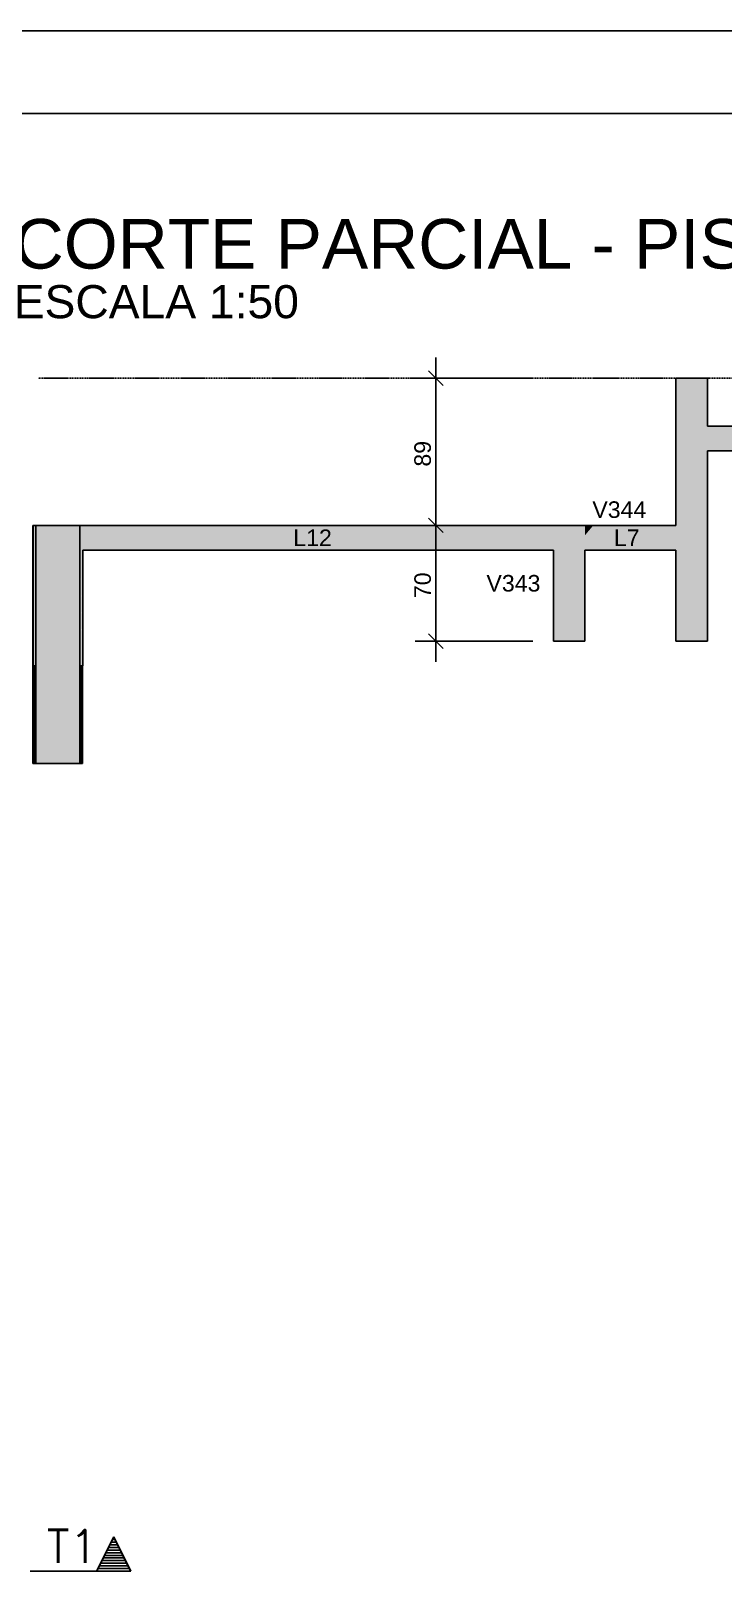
# Model space of a CAD drawing. Extents: x 37185 to 43130, y -8135 to -3930.
# Drawn here: x 40636 to 41055, y -4862 to -3930 of the extents above; entities that cross this region are included whole.
import ezdxf

# ---------------------------------------------------------------- set-up
doc = ezdxf.new("R2010")
doc.units = 0
doc.header["$MEASUREMENT"] = 0
doc.linetypes.add('ESTILO_TQS_0001', pattern=[1, 0.7, -0.3])
doc.layers.get('0').update_dxf_attribs({"linetype": 'CONTINUOUS'})
for name, color, linetype in [('221', 11, 'CONTINUOUS'), ('32', 7, 'CONTINUOUS'), ('35', 7, 'CONTINUOUS'), ('48', 4, 'CONTINUOUS'), ('52', 3, 'CONTINUOUS'), ('55', 12, 'CONTINUOUS'), ('68', 4, 'CONTINUOUS'), ('74', 2, 'CONTINUOUS'), ('75', 9, 'CONTINUOUS'), ('79', 12, 'CONTINUOUS'), ('95', 7, 'CONTINUOUS'), ('96', 252, 'CONTINUOUS')]:
    doc.layers.add(name, color=color, linetype=linetype)
doc.styles.get("Standard").update_dxf_attribs({"font": 'ROMANS.SHX'})
doc.styles.add('TQS_ARIAL', font='arial.ttf')

# ---------------------------------------------------------------- blocks, each defined once
blk = doc.blocks.new('_CORTEA')
for p, q in [((-1.215955, 0), (-1.008539, 0.414832)), ((-1.213134, 0.001738), (-1.008539, 0.41093)), ((-1.022543, 0.382922), (-0.994535, 0.382922)), ((-1.008539, 0.414832), (-0.801992, 0.001738)), ((-1.008539, 0.410929), (-0.803943, 0.001739)), ((-1.11827, 0.191461), (-0.898806, 0.191461)), ((-1.102411, 0.223182), (-0.91476, 0.223369)), ((-1.086361, 0.255281), (-0.930716, 0.255281)), ((-1.070407, 0.287191), (-0.946671, 0.287191)), ((-1.054453, 0.319101), (-0.962626, 0.319101)), ((-1.038497, 0.351012), (-0.978581, 0.351012)), ((0, 0), (-1.215955, 0)), ((-1.213134, 0.001739), (0, 0.001739)), ((-1.198048, 0.03191), (-0.819029, 0.03191)), ((-1.182092, 0.06382), (-0.834984, 0.06382)), ((-1.166137, 0.09573), (-0.85094, 0.09573)), ((-1.150182, 0.12764), (-0.866895, 0.12764)), ((-1.134225, 0.159551), (-0.882851, 0.159551))]:
    blk.add_line(p, q)
at = {"layer": '79'}
blk.add_lwpolyline([(-1.213134, 0.001739), (-1.008539, 0.410929), (-0.803943, 0.001739), (-1.213134, 0.001739)], dxfattribs=at)
blk = doc.blocks.new('CTR_PARC')
at = {"layer": '221', "color": 12, "xscale": -50, "yscale": 50}
blk.add_blockref('_CORTEA', (50848.15, -4050.6), dxfattribs=at)
at = {"layer": '221', "color": 12}
blk.add_text('T1', height=20, dxfattribs=at).set_placement((50858.15, -4045.6))

msp = doc.modelspace()

# ---------------------------------------------------------------- linework, layer by layer
at = {"layer": '48', "linetype": 'Continuous'}
for p, q in [((40637.78684, -4229.32001), (40637.78684, -4373.22481)), ((40637.84064, -4229.32001), (40637.78684, -4229.32001)), ((40639.54724, -4229.32001), (40639.51149, -4229.32001)), ((40666.06219, -4229.32001), (40666.02649, -4229.32001)), ((40638.69144, -4373.22481), (40638.69144, -4314.32001)), ((40638.69144, -4314.32001), (40638.69144, -4373.22481)), ((40639.54724, -4336.09751), (40639.54724, -4314.32001)), ((40666.88224, -4373.22481), (40666.88224, -4314.32001)), ((40666.88224, -4314.32001), (40666.88224, -4373.22481)), ((40667.78684, -4373.22481), (40667.78684, -4314.32001)), ((40639.54724, -4373.22481), (40639.54724, -4336.09751)), ((40637.78684, -4373.22481), (40638.69144, -4373.22481)), ((40638.69144, -4373.22481), (40639.54724, -4373.22481)), ((40641.29619, -4373.22481), (40641.29619, -4373.22481)), ((40641.29619, -4373.22481), (40641.29619, -4373.22481)), ((40666.02649, -4373.22481), (40666.88224, -4373.22481)), ((40666.88224, -4373.22481), (40667.78684, -4373.22481))]:
    msp.add_line(p, q, dxfattribs=at)
at = {"layer": '52', "linetype": 'Continuous'}
for points in [[(41045.34194, -4140.32001), (41039.43639, -4140.32001), (41026.34194, -4140.32001)], [(41026.34194, -4140.32001), (41026.34194, -4189.74026), (41026.34194, -4229.32001)], [(41045.34194, -4169.32001), (41045.34194, -4140.32001)], [(41345.34029, -4169.32001), (41339.43469, -4169.32001), (41326.34029, -4169.32001), (41239.00054, -4169.32001), (41045.34194, -4169.32001)], [(41045.34194, -4299.32001), (41045.34194, -4249.89971), (41045.34194, -4208.14386), (41045.34194, -4184.32001)], [(41045.34194, -4184.32001), (41165.20604, -4184.32001), (41252.54579, -4184.32001), (41326.34029, -4184.32001)], [(40639.51149, -4229.32001), (40638.92864, -4229.32001), (40638.73229, -4229.32001), (40638.69144, -4229.32001), (40638.04364, -4229.32001), (40637.84064, -4229.32001)], [(40637.84064, -4229.32001), (40637.84064, -4242.98186), (40637.84064, -4314.32001)], [(40639.51149, -4314.32001), (40639.51149, -4299.08381), (40639.51149, -4244.55621), (40639.51149, -4229.32001)], [(40639.54724, -4229.32001), (40639.54724, -4245.49021), (40639.54724, -4314.32001), (40639.54724, -4373.22481)], [(40666.02649, -4229.32001), (40664.27754, -4229.32001), (40663.39344, -4229.32001), (40660.28684, -4229.32001), (40658.52709, -4229.32001), (40655.39159, -4229.32001), (40652.78684, -4229.32001), (40650.18214, -4229.32001), (40647.04659, -4229.32001), (40645.28684, -4229.32001), (40642.18024, -4229.32001), (40641.29619, -4229.32001), (40639.54724, -4229.32001)], [(40666.02649, -4373.22481), (40666.02649, -4314.32001), (40666.02649, -4298.14981), (40666.02649, -4229.32001)], [(41026.34194, -4229.32001), (40976.44929, -4229.32001), (40971.34064, -4229.32001), (40952.34064, -4229.32001), (40835.45449, -4229.32001), (40667.84064, -4229.32001), (40667.78684, -4229.32001), (40667.73309, -4229.32001), (40666.88224, -4229.32001), (40666.84144, -4229.32001), (40666.64504, -4229.32001), (40666.06219, -4229.32001)], [(40666.06219, -4229.32001), (40666.06219, -4299.08381), (40666.06219, -4314.32001)], [(40667.84064, -4314.32001), (40667.84064, -4300.65811), (40667.84064, -4244.32001)], [(40667.84064, -4244.32001), (40675.72689, -4244.32001), (40760.25194, -4244.32001), (40846.28009, -4244.32001), (40952.34064, -4244.32001)], [(40952.34064, -4244.32001), (40952.34064, -4299.32001)], [(40971.34064, -4299.32001), (40971.34064, -4277.56266), (40971.34064, -4271.06086), (40971.34064, -4244.32001)], [(40971.34064, -4244.32001), (40988.43609, -4244.32001), (40993.54479, -4244.32001), (41026.34194, -4244.32001)], [(41026.34194, -4244.32001), (41026.34194, -4299.32001)], [(40952.34064, -4299.32001), (40963.67029, -4299.32001), (40969.57584, -4299.32001), (40971.34064, -4299.32001)], [(41026.34194, -4299.32001), (41034.44669, -4299.32001), (41040.35224, -4299.32001), (41045.34194, -4299.32001)], [(40637.84064, -4314.32001), (40638.02344, -4314.32001), (40638.04364, -4314.32001), (40638.69144, -4314.32001), (40638.73229, -4314.32001), (40638.91529, -4314.32001), (40638.92864, -4314.32001), (40639.04859, -4314.32001), (40639.37269, -4314.32001), (40639.51149, -4314.32001)], [(40666.06219, -4314.32001), (40666.25029, -4314.32001), (40666.64504, -4314.32001), (40666.67299, -4314.32001), (40666.84144, -4314.32001), (40666.88224, -4314.32001), (40667.11884, -4314.32001), (40667.73309, -4314.32001), (40667.75039, -4314.32001), (40667.78684, -4314.32001), (40667.84064, -4314.32001)], [(40639.54724, -4373.22481), (40640.19364, -4373.22481), (40641.29619, -4373.22481), (40641.60459, -4373.22481), (40643.33544, -4373.22481), (40645.28684, -4373.22481), (40645.66739, -4373.22481), (40649.24009, -4373.22481), (40650.18214, -4373.22481), (40655.39159, -4373.22481), (40655.95464, -4373.22481), (40660.28684, -4373.22481), (40664.27754, -4373.22481), (40666.02649, -4373.22481)]]:
    msp.add_lwpolyline(points, dxfattribs=at)
at = {"layer": '68', "linetype": 'ESTILO_TQS_0001'}
msp.add_lwpolyline([(42979.94304, -4140.32001), (40640.92559, -4140.32001)], dxfattribs=at)
at = {"layer": '75', "linetype": 'Continuous'}
for p, q in [((40881.24824, -4127.82001), (40881.24824, -4241.82001)), ((40939.15769, -4140.32001), (40868.74824, -4140.32001)), ((40876.82884, -4135.90056), (40885.66764, -4144.73941)), ((40951.65769, -4140.32001), (40951.65769, -4140.32001)), ((41045.34194, -4140.32001), (41045.34194, -4140.32001)), ((40881.24824, -4216.82001), (40881.24824, -4311.82001)), ((40876.82884, -4224.90056), (40885.66764, -4233.73941)), ((40876.82884, -4224.90056), (40885.66764, -4233.73941)), ((40939.84064, -4229.32001), (40868.74824, -4229.32001)), ((40939.84064, -4229.32001), (40868.74824, -4229.32001)), ((40952.34064, -4229.32001), (40952.34064, -4229.32001)), ((40952.34064, -4229.32001), (40952.34064, -4229.32001)), ((40939.84064, -4299.32001), (40868.74824, -4299.32001)), ((40876.82884, -4294.90056), (40885.66764, -4303.73941)), ((40952.34064, -4299.32001), (40952.34064, -4299.32001))]:
    msp.add_line(p, q, dxfattribs=at)
at = {"layer": '95', "linetype": 'Continuous'}
for p, q in [((37184.54454, -3930.36966), (43129.54464, -3930.36966)), ((37309.54454, -3980.36966), (43079.54464, -3980.36966))]:
    msp.add_line(p, q, dxfattribs=at)
at = {"layer": '96', "linetype": 'Continuous'}
for points in [[(41039.43639, -4140.32001), (41026.34194, -4140.32001), (41026.34194, -4189.74026)], [(41039.43639, -4140.32001), (41026.34194, -4189.74026), (41039.43639, -4140.32001)], [(41039.43639, -4140.32001), (41026.34194, -4189.74026), (41026.34194, -4231.49616)], [(41039.43639, -4140.32001), (41026.34194, -4231.49616), (41039.43639, -4140.32001)], [(41039.43639, -4140.32001), (41026.34194, -4231.49616), (41026.34194, -4299.32001)], [(41039.43639, -4140.32001), (41026.34194, -4299.32001), (41039.43639, -4140.32001)], [(41039.43639, -4140.32001), (41026.34194, -4299.32001), (41034.44669, -4299.32001)], [(41039.43639, -4140.32001), (41034.44669, -4299.32001), (41039.43639, -4140.32001)], [(41039.43639, -4140.32001), (41034.44669, -4299.32001), (41040.35224, -4299.32001)], [(41039.43639, -4140.32001), (41040.35224, -4299.32001), (41039.43639, -4140.32001)], [(41039.43639, -4140.32001), (41040.35224, -4299.32001), (41045.34194, -4299.32001)], [(41039.43639, -4140.32001), (41045.34194, -4299.32001), (41039.43639, -4140.32001)], [(41039.43639, -4140.32001), (41045.34194, -4299.32001), (41045.34194, -4249.89971)], [(41039.43639, -4140.32001), (41045.34194, -4249.89971), (41039.43639, -4140.32001)], [(41039.43639, -4140.32001), (41045.34194, -4249.89971), (41045.34194, -4208.14386)], [(41039.43639, -4140.32001), (41045.34194, -4208.14386), (41039.43639, -4140.32001)], [(41039.43639, -4140.32001), (41045.34194, -4208.14386), (41045.34194, -4140.32001)], [(41039.43639, -4140.32001), (41045.34194, -4140.32001), (41039.43639, -4140.32001)], [(41239.00054, -4169.32001), (41045.34194, -4169.32001), (41045.34194, -4173.98231)], [(41239.00054, -4169.32001), (41045.34194, -4173.98231), (41239.00054, -4169.32001)], [(41239.00054, -4169.32001), (41045.34194, -4173.98231), (41045.34194, -4177.92151)], [(41239.00054, -4169.32001), (41045.34194, -4177.92151), (41239.00054, -4169.32001)], [(41239.00054, -4169.32001), (41045.34194, -4177.92151), (41045.34194, -4184.32001)], [(41239.00054, -4169.32001), (41045.34194, -4184.32001), (41239.00054, -4169.32001)], [(41239.00054, -4169.32001), (41045.34194, -4184.32001), (41165.20604, -4184.32001)], [(40638.04364, -4229.32001), (40637.84064, -4229.32001), (40637.84064, -4242.98186)], [(40638.04364, -4229.32001), (40637.84064, -4242.98186), (40638.04364, -4229.32001)], [(40638.04364, -4229.32001), (40637.84064, -4242.98186), (40637.84064, -4314.32001)], [(40638.04364, -4229.32001), (40637.84064, -4314.32001), (40638.04364, -4229.32001)], [(40638.04364, -4229.32001), (40637.84064, -4314.32001), (40638.04364, -4314.32001)], [(40638.04364, -4229.32001), (40638.04364, -4314.32001), (40638.04364, -4229.32001)], [(40638.04364, -4229.32001), (40638.04364, -4314.32001), (40638.92864, -4314.32001)], [(40638.04364, -4229.32001), (40638.92864, -4314.32001), (40638.04364, -4229.32001)], [(40638.04364, -4229.32001), (40638.92864, -4314.32001), (40639.04859, -4314.32001)], [(40638.04364, -4229.32001), (40639.04859, -4314.32001), (40638.04364, -4229.32001)], [(40638.04364, -4229.32001), (40639.04859, -4314.32001), (40639.51149, -4314.32001)], [(40638.04364, -4229.32001), (40639.51149, -4314.32001), (40638.04364, -4229.32001)], [(40638.04364, -4229.32001), (40639.51149, -4314.32001), (40639.51149, -4299.08381)], [(40638.04364, -4229.32001), (40639.51149, -4299.08381), (40638.04364, -4229.32001)], [(40638.04364, -4229.32001), (40639.51149, -4299.08381), (40639.51149, -4229.32001)], [(40638.04364, -4229.32001), (40639.51149, -4229.32001), (40638.04364, -4229.32001)], [(40639.54724, -4229.32001), (40639.54724, -4373.22481), (40640.19364, -4373.22481)], [(40639.54724, -4229.32001), (40640.19364, -4373.22481), (40639.54724, -4229.32001)], [(40639.54724, -4229.32001), (40640.19364, -4373.22481), (40641.60459, -4373.22481)], [(40639.54724, -4229.32001), (40641.60459, -4373.22481), (40639.54724, -4229.32001)], [(40639.54724, -4229.32001), (40641.60459, -4373.22481), (40643.33544, -4373.22481)], [(40639.54724, -4229.32001), (40643.33544, -4373.22481), (40639.54724, -4229.32001)], [(40639.54724, -4229.32001), (40643.33544, -4373.22481), (40645.66739, -4373.22481)], [(40639.54724, -4229.32001), (40645.66739, -4373.22481), (40639.54724, -4229.32001)], [(40639.54724, -4229.32001), (40645.66739, -4373.22481), (40649.24009, -4373.22481)], [(40639.54724, -4229.32001), (40649.24009, -4373.22481), (40639.54724, -4229.32001)], [(40639.54724, -4229.32001), (40649.24009, -4373.22481), (40655.95464, -4373.22481)], [(40639.54724, -4229.32001), (40655.95464, -4373.22481), (40639.54724, -4229.32001)], [(40639.54724, -4229.32001), (40655.95464, -4373.22481), (40666.02649, -4373.22481)], [(40639.54724, -4229.32001), (40666.02649, -4373.22481), (40639.54724, -4229.32001)], [(40639.54724, -4229.32001), (40666.02649, -4373.22481), (40666.02649, -4229.32001)], [(40639.54724, -4229.32001), (40666.02649, -4229.32001), (40639.54724, -4229.32001)], [(40666.06219, -4229.32001), (40666.06219, -4314.32001), (40666.64504, -4314.32001)], [(40666.06219, -4229.32001), (40666.64504, -4314.32001), (40666.06219, -4229.32001)], [(40666.06219, -4229.32001), (40666.64504, -4314.32001), (40666.64504, -4314.32001)], [(40666.06219, -4229.32001), (40666.64504, -4314.32001), (40666.06219, -4229.32001)], [(40666.06219, -4229.32001), (40666.67299, -4314.32001), (40667.73309, -4314.32001)], [(40666.06219, -4229.32001), (40667.73309, -4314.32001), (40666.06219, -4229.32001)], [(40666.06219, -4229.32001), (40667.73309, -4314.32001), (40667.73309, -4314.32001)], [(40666.06219, -4229.32001), (40667.73309, -4314.32001), (40666.06219, -4229.32001)], [(40666.06219, -4229.32001), (40667.75039, -4314.32001), (40667.84064, -4314.32001)], [(40666.06219, -4229.32001), (40667.84064, -4314.32001), (40666.06219, -4229.32001)], [(40666.06219, -4229.32001), (40667.84064, -4314.32001), (40667.84064, -4300.65811)], [(40666.06219, -4229.32001), (40667.84064, -4300.65811), (40666.06219, -4229.32001)], [(40666.06219, -4229.32001), (40667.84064, -4300.65811), (40667.84064, -4229.32001)], [(40666.06219, -4229.32001), (40667.84064, -4229.32001), (40666.06219, -4229.32001)], [(40835.45449, -4229.32001), (40667.84064, -4229.32001), (40667.84064, -4231.69831)], [(40835.45449, -4229.32001), (40667.84064, -4231.69831), (40835.45449, -4229.32001)], [(40835.45449, -4229.32001), (40667.84064, -4231.69831), (40667.84064, -4244.32001)], [(40835.45449, -4229.32001), (40667.84064, -4244.32001), (40835.45449, -4229.32001)], [(40835.45449, -4229.32001), (40667.84064, -4244.32001), (40675.72689, -4244.32001)], [(40835.45449, -4229.32001), (40675.72689, -4244.32001), (40835.45449, -4229.32001)], [(40835.45449, -4229.32001), (40675.72689, -4244.32001), (40760.25194, -4244.32001)], [(40835.45449, -4229.32001), (40760.25194, -4244.32001), (40835.45449, -4229.32001)], [(40835.45449, -4229.32001), (40760.25194, -4244.32001), (40846.28009, -4244.32001)], [(40835.45449, -4229.32001), (40846.28009, -4244.32001), (40835.45449, -4229.32001)], [(40835.45449, -4229.32001), (40846.28009, -4244.32001), (40952.34064, -4244.32001)], [(40835.45449, -4229.32001), (40952.34064, -4244.32001), (40835.45449, -4229.32001)], [(40835.45449, -4229.32001), (40952.34064, -4244.32001), (40952.34064, -4239.91116)], [(40835.45449, -4229.32001), (40952.34064, -4239.91116), (40835.45449, -4229.32001)], [(40835.45449, -4229.32001), (40952.34064, -4239.91116), (40952.34064, -4238.55141)], [(40835.45449, -4229.32001), (40952.34064, -4238.55141), (40835.45449, -4229.32001)], [(40835.45449, -4229.32001), (40952.34064, -4238.55141), (40952.34064, -4229.32001)], [(40835.45449, -4229.32001), (40952.34064, -4229.32001), (40835.45449, -4229.32001)], [(40952.34064, -4229.32001), (40952.34064, -4299.32001), (40963.67029, -4299.32001)], [(40952.34064, -4229.32001), (40963.67029, -4299.32001), (40952.34064, -4229.32001)], [(40952.34064, -4229.32001), (40963.67029, -4299.32001), (40969.57584, -4299.32001)], [(40952.34064, -4229.32001), (40969.57584, -4299.32001), (40952.34064, -4229.32001)], [(40952.34064, -4229.32001), (40969.57584, -4299.32001), (40971.34064, -4299.32001)], [(40952.34064, -4229.32001), (40971.34064, -4299.32001), (40952.34064, -4229.32001)], [(40952.34064, -4229.32001), (40971.34064, -4299.32001), (40971.34064, -4277.56266)], [(40952.34064, -4229.32001), (40971.34064, -4277.56266), (40952.34064, -4229.32001)], [(40952.34064, -4229.32001), (40971.34064, -4277.56266), (40971.34064, -4271.06086)], [(40952.34064, -4229.32001), (40971.34064, -4271.06086), (40952.34064, -4229.32001)], [(40952.34064, -4229.32001), (40971.34064, -4271.06086), (40971.34064, -4229.32001)], [(40952.34064, -4229.32001), (40971.34064, -4229.32001), (40952.34064, -4229.32001)], [(40976.44929, -4229.32001), (40971.34064, -4229.32001), (40971.34064, -4233.98231)], [(40976.44929, -4229.32001), (40971.34064, -4233.98231), (40976.44929, -4229.32001)], [(40976.44929, -4229.32001), (40971.34064, -4233.98231), (40971.34064, -4235.37551)], [(40976.44929, -4229.32001), (40971.34064, -4235.37551), (40976.44929, -4229.32001)], [(40976.44929, -4229.32001), (40971.34064, -4235.37551), (40971.34064, -4244.32001)], [(40976.44929, -4229.32001), (40971.34064, -4244.32001), (40976.44929, -4229.32001)], [(40976.44929, -4229.32001), (40971.34064, -4244.32001), (40988.43609, -4244.32001)], [(40976.44929, -4229.32001), (40988.43609, -4244.32001), (40976.44929, -4229.32001)], [(40976.44929, -4229.32001), (40988.43609, -4244.32001), (40993.54479, -4244.32001)], [(40976.44929, -4229.32001), (40993.54479, -4244.32001), (40976.44929, -4229.32001)], [(40976.44929, -4229.32001), (40993.54479, -4244.32001), (41026.34194, -4244.32001)], [(40976.44929, -4229.32001), (41026.34194, -4244.32001), (40976.44929, -4229.32001)], [(40976.44929, -4229.32001), (41026.34194, -4244.32001), (41026.34194, -4239.65771)], [(40976.44929, -4229.32001), (41026.34194, -4239.65771), (40976.44929, -4229.32001)], [(40976.44929, -4229.32001), (41026.34194, -4239.65771), (41026.34194, -4235.71846)], [(40976.44929, -4229.32001), (41026.34194, -4235.71846), (40976.44929, -4229.32001)], [(40976.44929, -4229.32001), (41026.34194, -4235.71846), (41026.34194, -4229.32001)], [(40976.44929, -4229.32001), (41026.34194, -4229.32001), (40976.44929, -4229.32001)]]:
    msp.add_solid(points, dxfattribs=at)

# ---------------------------------------------------------------- block references
at = {"layer": '55', "linetype": 'Continuous'}
msp.add_blockref('CTR_PARC', (-10212.02599, -810.96199), dxfattribs=at)

# ---------------------------------------------------------------- texts
at = {"layer": '32', "linetype": 'Continuous', "style": 'TQS_ARIAL'}
msp.add_text('CORTE PARCIAL - PISCINA', height=30, dxfattribs=at).set_placement((40626.13759, -4074.11431))
at = {"layer": '35', "linetype": 'Continuous', "style": 'TQS_ARIAL'}
msp.add_text('ESCALA 1:50', height=20, dxfattribs=at).set_placement((40626.13759, -4104.11431))
at = {"layer": '74', "linetype": 'Continuous', "style": 'TQS_ARIAL'}
for s, p in [('V344', (40975.84194, -4224.82001)), ('L12', (40795.09064, -4241.82001)), ('L7', (40988.84129, -4241.82001)), ('V343', (40911.84064, -4269.32001))]:
    msp.add_text(s, height=10, dxfattribs=at).set_placement(p)
at = {"layer": '75', "linetype": 'Continuous', "style": 'TQS_ARIAL'}
for s, p in [('89', (40878.24824, -4193.82001)), ('70', (40878.24824, -4273.32001))]:
    msp.add_text(s, height=10, rotation=90, dxfattribs=at).set_placement(p)

doc.saveas('drawing.dxf')
